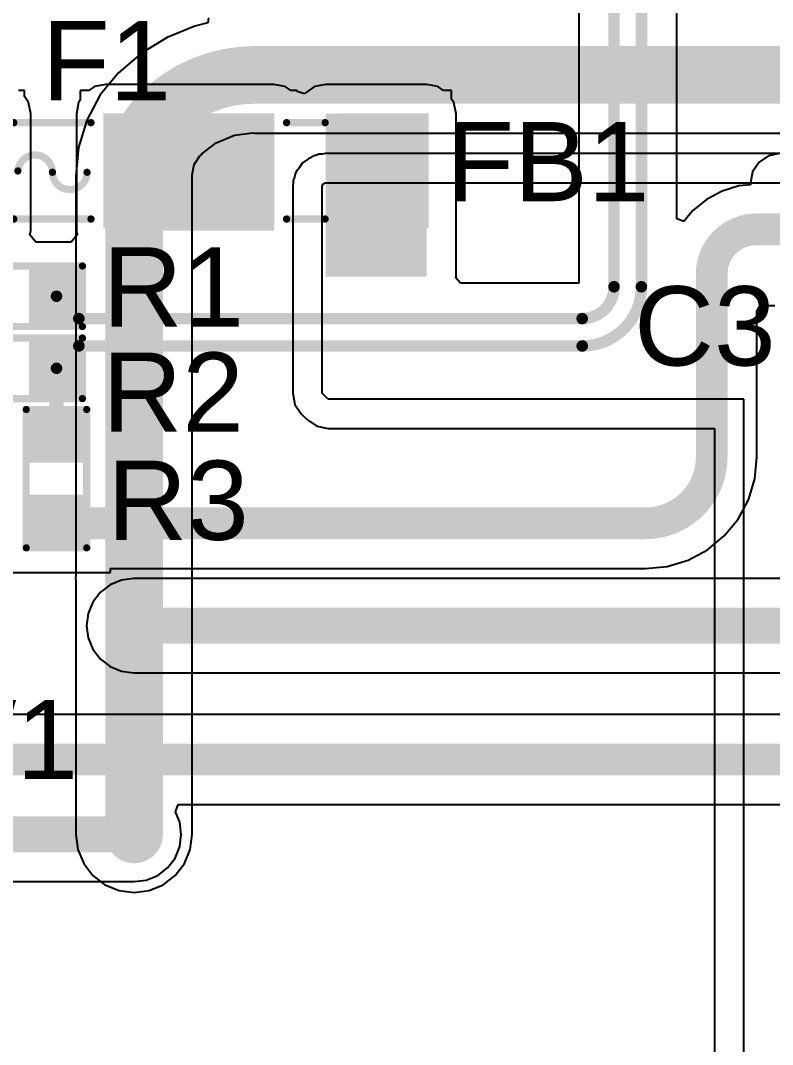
# Model space of a CAD drawing. Header units: millimetres. Extents: x -14 to 145, y 0 to 69.
# Drawn here: x -5.76 to 7.5, y 14.16 to 32.21 of the extents above; entities that cross this region are included whole.
import ezdxf

# ---------------------------------------------------------------- set-up
doc = ezdxf.new("R2010")
doc.units = ezdxf.units.MM
for name, color, linetype in [('BottomLayer', 5, 'Continuous'), ('TopLayer', 1, 'Continuous'), ('TopOverlay', 2, 'Continuous'), ('TopPaste', 8, 'Continuous'), ('TopSolder', 216, 'Continuous'), ('ViaHoleLayer', 16, 'Continuous')]:
    doc.layers.add(name, color=color, linetype=linetype)
doc.styles.add('Arial', font='', dxfattribs={"height": 0.2})
doc.styles.get('Arial').set_extended_font_data('Arial')

# ---------------------------------------------------------------- blocks, each defined once
blk = doc.blocks.new('R___0603_32')
at = {"layer": 'TopLayer'}
for points in [[(-0.381, 0.4445), (-0.381, -0.4445), (-1.143, -0.4445), (-1.143, 0.4445)], [(1.143, 0.4445), (1.143, -0.4445), (0.381, -0.4445), (0.381, 0.4445)]]:
    blk.add_hatch(color=1, dxfattribs=at).paths.add_polyline_path(points)
at = {"layer": 'TopPaste'}
for points in [[(-0.381, 0.4445), (-0.381, -0.4445), (-1.143, -0.4445), (-1.143, 0.4445)], [(1.143, 0.4445), (1.143, -0.4445), (0.381, -0.4445), (0.381, 0.4445)]]:
    blk.add_hatch(color=8, dxfattribs=at).paths.add_polyline_path(points)
at = {"layer": 'TopSolder'}
for points in [[(-0.2794, 0.5461), (-0.2794, -0.5461), (-1.2446, -0.5461), (-1.2446, 0.5461)], [(1.2446, 0.5461), (1.2446, -0.5461), (0.2794, -0.5461), (0.2794, 0.5461)]]:
    blk.add_hatch(color=216, dxfattribs=at).paths.add_polyline_path(points)
at = {"layer": 'TopOverlay', "const_width": 0.127}
for points in [[(-1.2192, 0.5334), (1.2192, 0.5334)], [(-1.2192, 0.5334), (-1.2192, -0.5334)], [(1.2192, 0.5334), (1.2192, -0.5334)], [(-1.2192, -0.5334), (1.2192, -0.5334)]]:
    blk.add_lwpolyline(points, dxfattribs=at)
at = {"layer": 'TopOverlay', "const_width": 0.0635}
for points in [[(-1.25095, 0.5334, 1), (-1.18745, 0.5334, 1)], [(-1.25095, 0.5334, 1), (-1.18745, 0.5334, 1)], [(1.18745, 0.5334, 1), (1.25095, 0.5334, 1)], [(1.18745, 0.5334, 1), (1.25095, 0.5334, 1)], [(-1.25095, -0.5334, 1), (-1.18745, -0.5334, 1)], [(-1.25095, -0.5334, 1), (-1.18745, -0.5334, 1)], [(1.18745, -0.5334, 1), (1.25095, -0.5334, 1)], [(1.18745, -0.5334, 1), (1.25095, -0.5334, 1)]]:
    blk.add_lwpolyline(points, format="xyb", close=True, dxfattribs=at)
blk = doc.blocks.new('R___0603_33')
at = {"layer": 'TopLayer'}
for points in [[(-0.381, 0.4445), (-0.381, -0.4445), (-1.143, -0.4445), (-1.143, 0.4445)], [(1.143, 0.4445), (1.143, -0.4445), (0.381, -0.4445), (0.381, 0.4445)]]:
    blk.add_hatch(color=1, dxfattribs=at).paths.add_polyline_path(points)
at = {"layer": 'TopPaste'}
for points in [[(-0.381, 0.4445), (-0.381, -0.4445), (-1.143, -0.4445), (-1.143, 0.4445)], [(1.143, 0.4445), (1.143, -0.4445), (0.381, -0.4445), (0.381, 0.4445)]]:
    blk.add_hatch(color=8, dxfattribs=at).paths.add_polyline_path(points)
at = {"layer": 'TopSolder'}
for points in [[(-0.2794, 0.5461), (-0.2794, -0.5461), (-1.2446, -0.5461), (-1.2446, 0.5461)], [(1.2446, 0.5461), (1.2446, -0.5461), (0.2794, -0.5461), (0.2794, 0.5461)]]:
    blk.add_hatch(color=216, dxfattribs=at).paths.add_polyline_path(points)
at = {"layer": 'TopOverlay', "const_width": 0.127}
for points in [[(-1.2192, -0.5334), (-1.2192, 0.5334)], [(-1.2192, 0.5334), (1.2192, 0.5334)], [(1.2192, -0.5334), (1.2192, 0.5334)], [(-1.2192, -0.5334), (1.2192, -0.5334)]]:
    blk.add_lwpolyline(points, dxfattribs=at)
at = {"layer": 'TopOverlay', "const_width": 0.0635}
for points in [[(-1.25095, 0.5334, 1), (-1.18745, 0.5334, 1)], [(-1.25095, 0.5334, 1), (-1.18745, 0.5334, 1)], [(1.18745, 0.5334, 1), (1.25095, 0.5334, 1)], [(1.18745, 0.5334, 1), (1.25095, 0.5334, 1)], [(-1.25095, -0.5334, 1), (-1.18745, -0.5334, 1)], [(-1.25095, -0.5334, 1), (-1.18745, -0.5334, 1)], [(1.18745, -0.5334, 1), (1.25095, -0.5334, 1)], [(1.18745, -0.5334, 1), (1.25095, -0.5334, 1)]]:
    blk.add_lwpolyline(points, format="xyb", close=True, dxfattribs=at)
blk = doc.blocks.new('R___0603_34')
at = {"layer": 'TopLayer'}
for points in [[(-0.381, 0.4445), (-0.381, -0.4445), (-1.143, -0.4445), (-1.143, 0.4445)], [(1.143, 0.4445), (1.143, -0.4445), (0.381, -0.4445), (0.381, 0.4445)]]:
    blk.add_hatch(color=1, dxfattribs=at).paths.add_polyline_path(points)
at = {"layer": 'TopPaste'}
for points in [[(-0.381, 0.4445), (-0.381, -0.4445), (-1.143, -0.4445), (-1.143, 0.4445)], [(1.143, 0.4445), (1.143, -0.4445), (0.381, -0.4445), (0.381, 0.4445)]]:
    blk.add_hatch(color=8, dxfattribs=at).paths.add_polyline_path(points)
at = {"layer": 'TopSolder'}
for points in [[(-0.2794, 0.5461), (-0.2794, -0.5461), (-1.2446, -0.5461), (-1.2446, 0.5461)], [(1.2446, 0.5461), (1.2446, -0.5461), (0.2794, -0.5461), (0.2794, 0.5461)]]:
    blk.add_hatch(color=216, dxfattribs=at).paths.add_polyline_path(points)
at = {"layer": 'TopOverlay', "const_width": 0.127}
for points in [[(-1.2192, -0.5334), (-1.2192, 0.5334)], [(-1.2192, 0.5334), (1.2192, 0.5334)], [(1.2192, -0.5334), (1.2192, 0.5334)], [(-1.2192, -0.5334), (1.2192, -0.5334)]]:
    blk.add_lwpolyline(points, dxfattribs=at)
at = {"layer": 'TopOverlay', "const_width": 0.0635}
for points in [[(-1.25095, 0.5334, 1), (-1.18745, 0.5334, 1)], [(-1.25095, 0.5334, 1), (-1.18745, 0.5334, 1)], [(1.18745, 0.5334, 1), (1.25095, 0.5334, 1)], [(1.18745, 0.5334, 1), (1.25095, 0.5334, 1)], [(-1.25095, -0.5334, 1), (-1.18745, -0.5334, 1)], [(-1.25095, -0.5334, 1), (-1.18745, -0.5334, 1)], [(1.18745, -0.5334, 1), (1.25095, -0.5334, 1)], [(1.18745, -0.5334, 1), (1.25095, -0.5334, 1)]]:
    blk.add_lwpolyline(points, format="xyb", close=True, dxfattribs=at)
blk = doc.blocks.new('IND_1206_48')
at = {"layer": 'TopLayer'}
for points in [[(-2.06, 0.91), (-0.66, 0.91), (-0.66, -0.91), (-2.06, -0.91)], [(0.66, 0.91), (2.06, 0.91), (2.06, -0.91), (0.66, -0.91)]]:
    blk.add_hatch(color=1, dxfattribs=at).paths.add_polyline_path(points)
at = {"layer": 'TopPaste'}
for points in [[(-2.06, 0.91), (-0.66, 0.91), (-0.66, -0.91), (-2.06, -0.91)], [(0.66, 0.91), (2.06, 0.91), (2.06, -0.91), (0.66, -0.91)]]:
    blk.add_hatch(color=8, dxfattribs=at).paths.add_polyline_path(points)
at = {"layer": 'TopSolder'}
for points in [[(-2.162, 1.012), (-0.558, 1.012), (-0.558, -1.012), (-2.162, -1.012)], [(0.558, 1.012), (2.162, 1.012), (2.162, -1.012), (0.558, -1.012)]]:
    blk.add_hatch(color=216, dxfattribs=at).paths.add_polyline_path(points)
at = {"layer": 'TopOverlay', "const_width": 0.127}
for points in [[(-0.34, 0.849), (0.34, 0.849)], [(-0.34, -0.849), (0.34, -0.849)]]:
    blk.add_lwpolyline(points, dxfattribs=at)
at = {"layer": 'TopOverlay', "const_width": 0.0635}
for points in [[(-0.372, 0.849, 1), (-0.308, 0.849, 1)], [(0.308, 0.849, 1), (0.372, 0.849, 1)], [(-0.372, -0.849, 1), (-0.308, -0.849, 1)], [(0.308, -0.849, 1), (0.372, -0.849, 1)]]:
    blk.add_lwpolyline(points, format="xyb", close=True, dxfattribs=at)
blk = doc.blocks.new('F____1206__3216_M_______49')
at = {"layer": 'TopLayer'}
for points in [[(-2.058, 0.91), (-0.998, 0.91), (-0.998, -0.91), (-2.058, -0.91)], [(0.998, 0.91), (2.058, 0.91), (2.058, -0.91), (0.998, -0.91)]]:
    blk.add_hatch(color=1, dxfattribs=at).paths.add_polyline_path(points)
at = {"layer": 'TopPaste'}
for points in [[(-2.058, 0.91), (-0.998, 0.91), (-0.998, -0.91), (-2.058, -0.91)], [(0.998, 0.91), (2.058, 0.91), (2.058, -0.91), (0.998, -0.91)]]:
    blk.add_hatch(color=8, dxfattribs=at).paths.add_polyline_path(points)
at = {"layer": 'TopSolder'}
for points in [[(-2.16, 1.012), (-0.896, 1.012), (-0.896, -1.012), (-2.16, -1.012)], [(0.896, 1.012), (2.16, 1.012), (2.16, -1.012), (0.896, -1.012)]]:
    blk.add_hatch(color=216, dxfattribs=at).paths.add_polyline_path(points)
at = {"layer": 'TopOverlay', "const_width": 0.127}
for points in [[(-0.68, 0.849), (0.68, 0.849)], [(-0.68, -0.849), (0.68, -0.849)]]:
    blk.add_lwpolyline(points, dxfattribs=at)
at = {"layer": 'TopOverlay', "const_width": 0.0635}
for points in [[(-0.712, 0.849, 1), (-0.648, 0.849, 1)], [(0.648, 0.849, 1), (0.712, 0.849, 1)], [(-0.64, -0.002, 1), (-0.577, -0.002, 1)], [(-0.032, -0.025, 1), (0.032, -0.025, 1)], [(-0.032, -0.025, 1), (0.032, -0.025, 1)], [(0.578, -0.025, 1), (0.641, -0.025, 1)], [(-0.712, -0.849, 1), (-0.648, -0.849, 1)], [(0.648, -0.849, 1), (0.712, -0.849, 1)]]:
    blk.add_lwpolyline(points, format="xyb", close=True, dxfattribs=at)
at = {"layer": 'TopOverlay', "const_width": 0.127}
for points in [[(-0.609, -0.002, -0.962331), (0, -0.025)], [(0.61, -0.025, -1), (0, -0.025)]]:
    blk.add_lwpolyline(points, format="xyb", dxfattribs=at)

msp = doc.modelspace()

# ---------------------------------------------------------------- hatches: boundary and pattern name
at = {"layer": 'BottomLayer'}
h = msp.add_hatch(color=5, dxfattribs=at)
edge = h.paths.add_edge_path()
edge.add_arc((0.057, 28.198), 0.3, 0, 360)
h = msp.add_hatch(color=5, dxfattribs=at)
edge = h.paths.add_edge_path()
edge.add_arc((0.946, 28.198), 0.3, 0, 360)
h = msp.add_hatch(color=5, dxfattribs=at)
edge = h.paths.add_edge_path()
edge.add_arc((-3.759, 21.539), 0.3, 0, 360)
h = msp.add_hatch(color=5, dxfattribs=at)
edge = h.paths.add_edge_path()
edge.add_arc((-3.753, 17.86), 0.3, 0, 360)
at = {"layer": 'TopLayer'}
for points in [[(-4.253, 28.503), (-1.289, 28.503), (-1.289, 30.56), (-4.253, 30.56)], [(-0.375, 27.69), (1.403, 27.69), (1.403, 30.56), (-0.375, 30.56)]]:
    msp.add_hatch(color=1, dxfattribs=at).paths.add_polyline_path(points)
h = msp.add_hatch(color=1, dxfattribs=at)
edge = h.paths.add_edge_path()
edge.add_arc((0.057, 28.198), 0.3, 0, 360)
h = msp.add_hatch(color=1, dxfattribs=at)
edge = h.paths.add_edge_path()
edge.add_arc((0.946, 28.198), 0.3, 0, 360)
h = msp.add_hatch(color=1, dxfattribs=at)
edge = h.paths.add_edge_path()
edge.add_arc((-3.759, 21.539), 0.3, 0, 360)
h = msp.add_hatch(color=1, dxfattribs=at)
edge = h.paths.add_edge_path()
edge.add_arc((-3.753, 17.86), 0.3, 0, 360)
at = {"layer": 'ViaHoleLayer'}
h = msp.add_hatch(color=16, dxfattribs=at)
edge = h.paths.add_edge_path()
edge.add_arc((0.057, 28.198), 0.15, 0, 360)
h = msp.add_hatch(color=16, dxfattribs=at)
edge = h.paths.add_edge_path()
edge.add_arc((0.946, 28.198), 0.15, 0, 360)
h = msp.add_hatch(color=16, dxfattribs=at)
edge = h.paths.add_edge_path()
edge.add_arc((-3.759, 21.539), 0.15, 0, 360)
h = msp.add_hatch(color=16, dxfattribs=at)
edge = h.paths.add_edge_path()
edge.add_arc((-3.753, 17.86), 0.15, 0, 360)

# ---------------------------------------------------------------- linework, layer by layer
at = {"layer": 'BottomLayer'}
for p, q in [((-2.455, 32.162), (-2.681, 32.107)), ((-2.44, 32.252), (-2.455, 32.162)), ((-2.681, 32.107), (-3.172, 31.904)), ((-3.172, 31.904), (-3.624, 31.627)), ((-3.624, 31.627), (-4.028, 31.282)), ((-4.029, 31.283), (-4.349, 30.894)), ((-4.028, 31.282), (-4.029, 31.283)), ((-4.349, 30.894), (-4.586, 30.45)), ((-4.586, 30.45), (-4.732, 29.968)), ((-2.305, 30.05), (-1.983, 30.183)), ((-1.983, 30.183), (-1.665, 30.225)), ((-1.665, 30.225), (-1.636, 30.221)), ((-1.636, 30.221), (11.538, 30.221)), ((-4.732, 29.968), (-4.782, 29.467)), ((-2.56, 29.854), (-2.305, 30.05)), ((-2.695, 29.667), (-2.592, 29.82)), ((-2.592, 29.82), (-2.577, 29.832)), ((-2.577, 29.832), (-2.56, 29.854)), ((-0.658, 29.78), (-0.676, 29.772)), ((-0.622, 29.804), (-0.658, 29.78)), ((-0.593, 29.816), (-0.622, 29.804)), ((-0.622, 29.804), (-0.622, 29.804)), ((-0.622, 29.804), (-0.622, 29.804)), ((-0.622, 29.804), (-0.622, 29.804)), ((-0.587, 29.82), (-0.593, 29.816)), ((-0.593, 29.816), (-0.593, 29.816)), ((-0.537, 29.83), (-0.587, 29.82)), ((-0.49, 29.849), (-0.537, 29.83)), ((-0.489, 29.849), (-0.49, 29.849)), ((-0.49, 29.849), (-0.49, 29.849)), ((-0.49, 29.849), (-0.49, 29.849)), ((-0.438, 29.849), (-0.489, 29.849)), ((-0.388, 29.859), (-0.438, 29.849)), ((14.55, 29.859), (-0.388, 29.859)), ((-2.731, 29.485), (-2.695, 29.667)), ((-0.852, 29.598), (-0.866, 29.584)), ((-0.79, 29.691), (-0.852, 29.598)), ((-0.697, 29.753), (-0.79, 29.691)), ((-0.79, 29.691), (-0.79, 29.691)), ((-0.79, 29.691), (-0.79, 29.691)), ((-0.682, 29.768), (-0.697, 29.753)), ((-0.676, 29.772), (-0.682, 29.768)), ((-4.782, 29.467), (-4.778, 29.467)), ((-4.778, 29.467), (-4.778, 22.423)), ((-2.728, 29.467), (-2.731, 29.485)), ((-2.728, 22.383), (-2.728, 29.467)), ((-0.928, 29.438), (-0.947, 29.391)), ((-0.918, 29.488), (-0.928, 29.438)), ((-0.914, 29.495), (-0.918, 29.488)), ((-0.902, 29.523), (-0.914, 29.495)), ((-0.878, 29.559), (-0.902, 29.523)), ((-0.87, 29.578), (-0.878, 29.559)), ((-0.866, 29.584), (-0.87, 29.578)), ((-0.947, 29.34), (-0.957, 29.29)), ((-0.957, 29.29), (-0.957, 25.637)), ((-0.947, 29.391), (-0.947, 29.34)), ((-0.439, 29.29), (-0.435, 29.297)), ((-0.439, 25.637), (-0.439, 29.29)), ((-0.435, 29.297), (-0.423, 29.325)), ((-0.423, 29.325), (-0.395, 29.337)), ((-0.395, 29.337), (-0.388, 29.341)), ((-0.388, 29.341), (-0.388, 29.341)), ((-0.388, 29.341), (15.068, 29.341)), ((-0.957, 25.637), (-0.957, 25.637)), ((-0.957, 25.637), (-0.918, 25.439)), ((-0.334, 25.531), (-0.439, 25.637)), ((6.991, 25.531), (-0.334, 25.531)), ((6.991, 3.748), (6.991, 25.531)), ((-0.918, 25.439), (-0.806, 25.271)), ((-0.806, 25.271), (-0.7, 25.165)), ((-0.7, 25.165), (-0.532, 25.053)), ((-0.532, 25.053), (-0.334, 25.013)), ((-0.334, 25.013), (6.473, 25.013)), ((6.473, 25.013), (6.473, 6.905)), ((-4.778, 22.423), (-4.784, 22.377)), ((-2.729, 22.377), (-2.728, 22.383)), ((-4.784, 22.377), (-4.778, 22.332)), ((-4.778, 22.332), (-4.778, 17.86)), ((-2.728, 22.371), (-2.729, 22.377)), ((-2.728, 17.86), (-2.728, 22.371)), ((-4.778, 17.86), (-4.743, 17.595)), ((-2.763, 17.595), (-2.728, 17.86)), ((-4.743, 17.595), (-4.641, 17.348)), ((-2.866, 17.348), (-2.763, 17.595)), ((-4.641, 17.348), (-4.478, 17.136)), ((-3.029, 17.136), (-2.866, 17.348)), ((-4.478, 17.136), (-4.266, 16.973)), ((-4.266, 16.973), (-4.018, 16.871)), ((-3.488, 16.871), (-3.241, 16.973)), ((-3.241, 16.973), (-3.029, 17.136)), ((-4.018, 16.871), (-3.753, 16.836)), ((-3.753, 16.836), (-3.488, 16.871))]:
    msp.add_line(p, q, dxfattribs=at)
at = {"layer": 'BottomLayer', "const_width": 1.016}
for points in [[(-3.302, 30.556, -0.198912), (-1.636, 31.246)], [(-3.753, 29.467, -0.198912), (-3.302, 30.556)]]:
    msp.add_lwpolyline(points, format="xyb", dxfattribs=at)
for points in [[(-1.636, 31.246), (11.538, 31.246)], [(-3.753, 22.383), (-3.753, 29.467)], [(-3.759, 22.377), (-3.753, 22.383)], [(-3.759, 22.377), (-3.753, 22.371)], [(-3.753, 17.86), (-3.753, 22.371)]]:
    msp.add_lwpolyline(points, dxfattribs=at)
at = {"layer": 'BottomLayer', "const_width": 0.508}
for points in [[(-1.89, 31.246, 1), (-1.382, 31.246, 1)], [(-1.89, 31.246, 1), (-1.382, 31.246, 1)], [(-3.556, 30.556, 1), (-3.048, 30.556, 1)], [(-3.556, 30.556, 1), (-3.048, 30.556, 1)], [(-4.007, 29.467, 1), (-3.499, 29.467, 1)], [(-4.007, 29.467, 1), (-3.499, 29.467, 1)], [(-4.013, 22.377, 1), (-3.505, 22.377, 1)], [(-4.013, 22.377, 1), (-3.505, 22.377, 1)], [(-4.007, 22.383, 1), (-3.499, 22.383, 1)], [(-4.007, 22.383, 1), (-3.499, 22.383, 1)], [(-4.007, 22.371, 1), (-3.499, 22.371, 1)], [(-4.007, 22.371, 1), (-3.499, 22.371, 1)], [(-4.007, 17.86, 1), (-3.499, 17.86, 1)]]:
    msp.add_lwpolyline(points, format="xyb", close=True, dxfattribs=at)
at = {"layer": 'TopLayer'}
for p, q in [((4.083, 39.882), (4.083, 27.573)), ((5.809, 28.708), (5.809, 39.882)), ((-4.253, 31.078), (-4.451, 31.039)), ((-1.289, 31.078), (-4.253, 31.078)), ((-1.091, 31.039), (-1.289, 31.078)), ((-0.375, 31.078), (-0.573, 31.039)), ((1.403, 31.078), (-0.375, 31.078)), ((1.601, 31.039), (1.403, 31.078)), ((-5.682, 30.973), (-5.793, 30.973)), ((-5.682, 30.865), (-5.682, 30.973)), ((-5.612, 30.759), (-5.682, 30.865)), ((-4.55, 30.973), (-4.702, 30.973)), ((-4.702, 30.973), (-4.702, 30.803)), ((-4.451, 31.039), (-4.55, 30.973)), ((-0.992, 30.973), (-1.091, 31.039)), ((-0.878, 30.973), (-0.992, 30.973)), ((-0.878, 30.951), (-0.878, 30.973)), ((-0.751, 30.912), (-0.878, 30.951)), ((-0.741, 30.927), (-0.751, 30.912)), ((-0.573, 31.039), (-0.741, 30.927)), ((1.7, 30.973), (1.601, 31.039)), ((1.842, 30.973), (1.7, 30.973)), ((1.842, 30.818), (1.842, 30.973)), ((-5.572, 30.56), (-5.612, 30.759)), ((-4.732, 30.759), (-4.771, 30.56)), ((-4.702, 30.803), (-4.732, 30.759)), ((1.881, 30.759), (1.842, 30.818)), ((1.921, 30.56), (1.881, 30.759)), ((-5.572, 28.503), (-5.572, 30.56)), ((-4.771, 30.56), (-4.771, 28.503)), ((1.921, 27.69), (1.921, 30.56)), ((7.428, 29.82), (7.26, 29.707)), ((7.626, 29.859), (7.428, 29.82)), ((7.26, 29.707), (7.147, 29.539)), ((7.147, 29.539), (7.108, 29.341)), ((6.905, 29.289), (6.608, 29.199)), ((7.108, 29.309), (6.905, 29.289)), ((7.108, 29.341), (7.108, 29.309)), ((6.608, 29.199), (6.334, 29.053)), ((6.334, 29.053), (6.095, 28.856)), ((5.936, 28.663), (5.809, 28.708)), ((6.095, 28.856), (5.936, 28.663)), ((-5.588, 28.425), (-5.572, 28.503)), ((-5.483, 28.298), (-5.588, 28.425)), ((-4.756, 28.425), (-4.86, 28.298)), ((-4.771, 28.503), (-4.756, 28.425)), ((-4.86, 28.298), (-5.483, 28.298)), ((1.917, 27.671), (1.921, 27.69)), ((1.998, 27.573), (1.917, 27.671)), ((4.083, 27.573), (1.998, 27.573)), ((7.22, 27.081), (7.283, 27.182)), ((7.22, 24.511), (7.22, 27.081)), ((7.283, 27.182), (7.537, 27.182)), ((7.185, 24.128), (7.223, 24.511)), ((7.223, 24.511), (7.22, 24.511)), ((7.073, 23.759), (7.185, 24.128)), ((6.892, 23.419), (7.073, 23.759)), ((6.647, 23.121), (6.892, 23.419)), ((6.35, 22.877), (6.647, 23.121)), ((6.01, 22.695), (6.35, 22.877)), ((5.258, 22.546), (5.641, 22.583)), ((5.641, 22.583), (6.01, 22.695)), ((-6.073, 22.479), (-4.168, 22.479)), ((-4.168, 22.479), (-4.168, 22.548)), ((-4.168, 22.548), (5.258, 22.548)), ((5.258, 22.548), (5.258, 22.546)), ((-4.176, 22.26), (-4.348, 22.128)), ((-3.975, 22.343), (-4.176, 22.26)), ((-3.759, 22.372), (-3.975, 22.343)), ((16.232, 22.372), (-3.759, 22.372)), ((-4.348, 22.128), (-4.48, 21.956)), ((-4.48, 21.956), (-4.563, 21.755)), ((-4.563, 21.755), (-4.592, 21.539)), ((-4.592, 21.539), (-4.563, 21.324)), ((-4.563, 21.324), (-4.48, 21.123)), ((-4.48, 21.123), (-4.348, 20.95)), ((-4.348, 20.95), (-4.176, 20.818)), ((-4.176, 20.818), (-3.975, 20.735)), ((-3.975, 20.735), (-3.759, 20.707)), ((-3.759, 20.707), (16.232, 20.707)), ((18.37, 19.975), (-7.567, 19.975)), ((-3.025, 18.26), (-2.977, 18.387)), ((-2.949, 18.076), (-3.025, 18.26)), ((-2.977, 18.387), (18.37, 18.387)), ((-2.921, 17.86), (-2.949, 18.076)), ((-2.949, 17.645), (-2.921, 17.86)), ((-3.032, 17.444), (-2.949, 17.645)), ((-3.165, 17.272), (-3.032, 17.444)), ((-3.337, 17.139), (-3.165, 17.272)), ((-6.115, 17.028), (-3.753, 17.028)), ((-3.753, 17.028), (-3.538, 17.056)), ((-3.538, 17.056), (-3.337, 17.139))]:
    msp.add_line(p, q, dxfattribs=at)
for points, const_width in [([(4.705, 27.512), (4.705, 39.882)], 0.203), ([(5.188, 27.512), (5.188, 39.882)], 0.203), ([(7.214, 28.524), (7.782, 28.524)], 0.559), ([(6.426, 24.511), (6.426, 27.737)], 0.559), ([(-4.727, 26.951), (4.144, 26.951)], 0.203), ([(-4.727, 26.469), (4.144, 26.469)], 0.203), ([(-5.121, 24.892), (-5.121, 26.075)], 0.254), ([(-5.121, 23.368), (-5.095, 23.343)], 0.559), ([(-5.095, 23.343), (5.258, 23.343)], 0.559), ([(-3.759, 21.539), (16.232, 21.539)], 0.635), ([(-8.655, 19.181), (18.37, 19.181)], 0.559), ([(-7.004, 17.86), (-3.753, 17.86)], 0.635)]:
    msp.add_lwpolyline(points, dxfattribs=dict(at, const_width=const_width))
for points, const_width in [([(6.426, 27.737, -0.414214), (7.214, 28.524)], 0.559), ([(4.705, 27.512, -0.414214), (4.144, 26.951)], 0.203), ([(5.188, 27.512, -0.414214), (4.144, 26.469)], 0.203), ([(-4.727, 26.951, -0.414214), (-5.121, 27.345)], 0.203), ([(-5.121, 26.075, -0.414214), (-4.727, 26.469)], 0.203), ([(6.426, 24.511, -0.414214), (5.258, 23.343)], 0.559)]:
    msp.add_lwpolyline(points, format="xyb", dxfattribs=dict(at, const_width=const_width))
for points, const_width in [([(7.074, 28.524, 1), (7.353, 28.524, 1)], 0.279), ([(7.074, 28.524, 1), (7.353, 28.524, 1)], 0.279), ([(6.286, 27.737, 1), (6.566, 27.737, 1)], 0.279), ([(6.286, 27.737, 1), (6.566, 27.737, 1)], 0.279), ([(4.654, 27.512, 1), (4.756, 27.512, 1)], 0.102), ([(4.654, 27.512, 1), (4.756, 27.512, 1)], 0.102), ([(5.137, 27.512, 1), (5.238, 27.512, 1)], 0.102), ([(5.137, 27.512, 1), (5.238, 27.512, 1)], 0.102), ([(-5.171, 27.345, 1), (-5.07, 27.345, 1)], 0.102), ([(-4.778, 26.951, 1), (-4.676, 26.951, 1)], 0.102), ([(-4.778, 26.951, 1), (-4.676, 26.951, 1)], 0.102), ([(4.093, 26.951, 1), (4.195, 26.951, 1)], 0.102), ([(4.093, 26.951, 1), (4.195, 26.951, 1)], 0.102), ([(-4.778, 26.469, 1), (-4.676, 26.469, 1)], 0.102), ([(-4.778, 26.469, 1), (-4.676, 26.469, 1)], 0.102), ([(4.093, 26.469, 1), (4.195, 26.469, 1)], 0.102), ([(4.093, 26.469, 1), (4.195, 26.469, 1)], 0.102), ([(-5.184, 26.075, 1), (-5.057, 26.075, 1)], 0.127), ([(-5.171, 26.075, 1), (-5.07, 26.075, 1)], 0.102), ([(-5.184, 24.892, 1), (-5.057, 24.892, 1)], 0.127), ([(6.286, 24.511, 1), (6.566, 24.511, 1)], 0.279), ([(6.286, 24.511, 1), (6.566, 24.511, 1)], 0.279), ([(-5.26, 23.368, 1), (-4.981, 23.368, 1)], 0.279), ([(-5.235, 23.343, 1), (-4.956, 23.343, 1)], 0.279), ([(-5.235, 23.343, 1), (-4.956, 23.343, 1)], 0.279), ([(5.118, 23.343, 1), (5.397, 23.343, 1)], 0.279), ([(5.118, 23.343, 1), (5.397, 23.343, 1)], 0.279), ([(-3.918, 21.539, 1), (-3.6, 21.539, 1)], 0.318), ([(-3.912, 17.86, 1), (-3.595, 17.86, 1)], 0.318)]:
    msp.add_lwpolyline(points, format="xyb", close=True, dxfattribs=dict(at, const_width=const_width))

# ---------------------------------------------------------------- block references
for name, p in [('F____1206__3216_M_______49', (-5.192, 29.555)), ('IND_1206_48', (-0.726, 29.555)), ('R___0603_34', (-5.883, 27.345)), ('R___0603_33', (-5.883, 26.075))]:
    msp.add_blockref(name, p)
at = {"rotation": 90}
msp.add_blockref('R___0603_32', (-5.121, 24.13), dxfattribs=at)

# ---------------------------------------------------------------- texts
at = {"layer": 'TopOverlay', "style": 'Arial'}
for s, p in [('F1', (-5.376, 30.798)), ('FB1', (1.749, 29.02)), ('R1', (-4.309, 26.81)), ('C3', (5.059, 26.124)), ('R2', (-4.313, 24.956)), ('R3', (-4.227, 23.051)), ('SW1', (-8.97, 18.834))]:
    msp.add_text(s, height=1.397, dxfattribs=at).set_placement(p)

doc.saveas('drawing.dxf')
